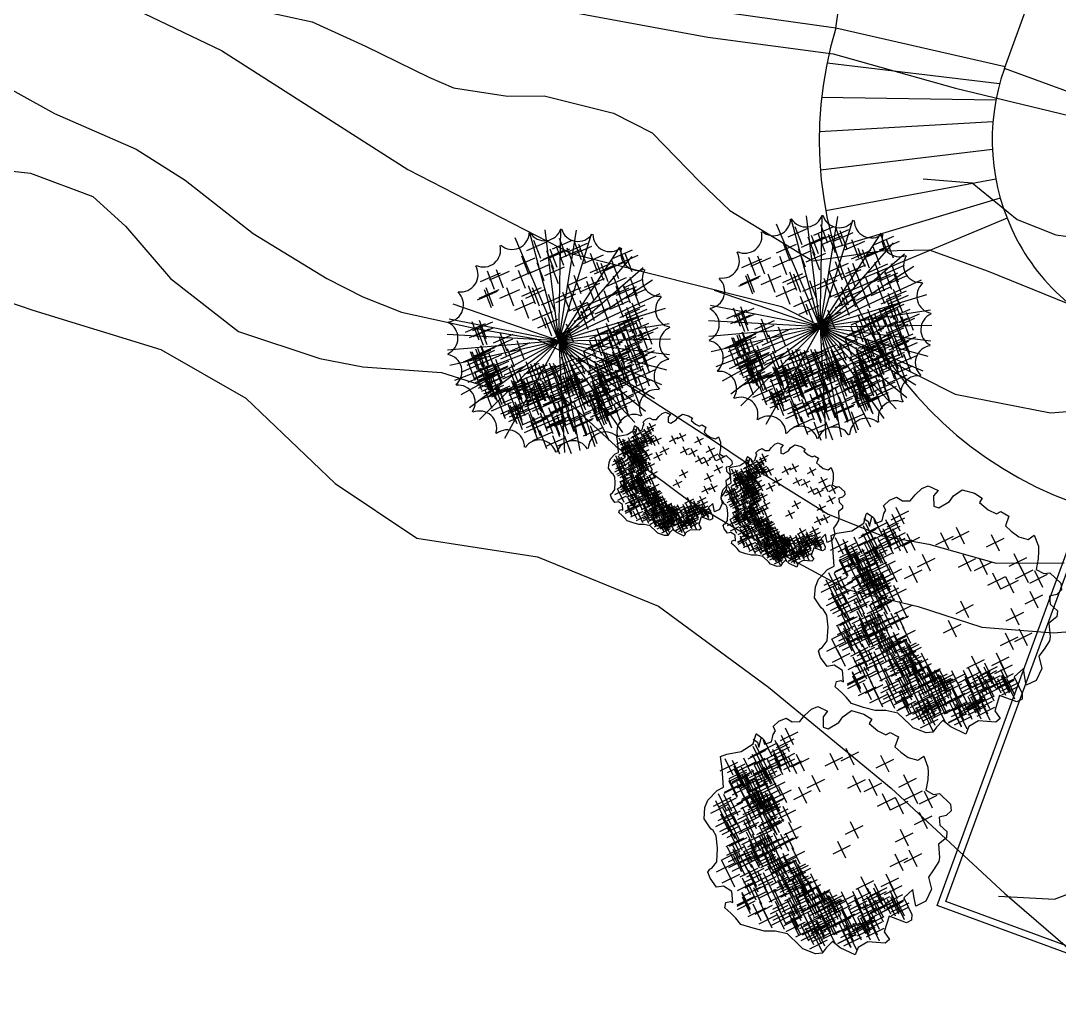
# Model space of a CAD drawing. Header units: inches. Extents: x 200 to 566, y -336 to 11.
# Drawn here: x 324.17 to 354.22, y -189.08 to -160.5 of the extents above; entities that cross this region are included whole.
import ezdxf

# ---------------------------------------------------------------- set-up
doc = ezdxf.new("R2010")
doc.units = ezdxf.units.IN
doc.header["$MEASUREMENT"] = 0
doc.layers.get('0').update_dxf_attribs({"color": 31})
for name, color, linetype in [('boundary', 21, 'Continuous'), ('NEW', 7, 'Continuous'), ('retaining wall', 7, 'Continuous'), ('trees', 76, 'Continuous')]:
    doc.layers.add(name, color=color, linetype=linetype)

# ---------------------------------------------------------------- blocks, each defined once
blk = doc.blocks.new('conitree')
at = {"layer": 'boundary'}
for q in [(-1.587, 5.222), (3.915, 3.696), (4.383, 3.107), (-5.273, -1.292), (-4.699, -2.678), (2.513, -4.679)]:
    blk.add_line((-0.057, 0.056), q, dxfattribs=at)
for centre, start, end in [((-1.639, 5.524), 221.5948, 350.6717), ((-0.034, 5.748), 205.2312, 334.3081), ((1.568, 5.511), 188.8675, 317.9445), ((-3.115, 4.857), 237.9584, 7.0354), ((3.039, 4.832), 172.5039, 301.5808), ((-4.344, 3.801), 254.3221, 23.399), ((4.259, 3.766), 156.1402, 285.2172), ((-5.225, 2.442), 270.6857, 39.7626), ((5.13, 2.4), 139.7766, 268.8536), ((-5.688, 0.889), 287.0493, 56.1263), ((5.58, 0.844), 123.413, 252.4899), ((-5.695, -0.731), 303.413, 72.4899), ((5.573, -0.777), 107.0493, 236.1263), ((-5.244, -2.288), 319.7766, 88.8536), ((5.111, -2.329), 90.6857, 219.7626), ((-4.374, -3.654), 336.1402, 105.2172), ((4.229, -3.689), 74.3221, 203.399), ((-3.154, -4.72), 352.5039, 121.5808), ((3.001, -4.745), 57.9584, 187.0354), ((-1.683, -5.399), 8.8675, 137.9445), ((-0.08, -5.636), 25.2312, 154.3081), ((1.524, -5.412), 41.5948, 170.6717)]:
    blk.add_arc(centre, 0.83, start, end, dxfattribs=at)
at = {"layer": 'trees', "linetype": 'Continuous'}
for p, q in [((1.249, 5.523), (0.565, 4.731)), ((-0.057, 0.056), (-0.853, 5.384)), ((-0.057, 0.056), (0.646, 5.397)), ((-0.057, 0.056), (1.383, 5.248)), ((0.637, 5.343), (1.321, 4.695)), ((1.609, 5.415), (0.925, 4.623)), ((0.997, 5.235), (1.681, 4.587)), ((-0.057, 0.056), (-2.952, 4.6)), ((-0.057, 0.056), (-2.291, 4.959)), ((-1.561, 4.695), (-2.245, 3.903)), ((-2.173, 4.515), (-1.489, 3.867)), ((-0.84, 4.875), (-1.525, 4.083)), ((-1.453, 4.695), (-0.768, 4.047)), ((-0.588, 4.839), (-1.273, 4.047)), ((-1.201, 4.659), (-0.516, 4.011)), ((0.096, 4.695), (-0.588, 3.903)), ((-0.516, 4.515), (0.168, 3.867)), ((-0.057, 0.056), (2.091, 4.997)), ((-0.057, 0.056), (2.758, 4.65)), ((1.177, 4.839), (0.493, 4.047)), ((0.565, 4.659), (1.249, 4.011)), ((-0.057, 0.056), (-3.556, 4.153)), ((-2.642, 4.083), (-3.326, 3.291)), ((-1.741, 4.047), (-2.426, 3.255)), ((-1.489, 4.263), (-2.173, 3.471)), ((-2.101, 4.083), (-1.417, 3.435)), ((-1.021, 4.443), (-1.705, 3.651)), ((-1.633, 4.263), (-0.949, 3.615)), ((0.565, 4.443), (-0.12, 3.651)), ((-0.057, 0.056), (3.37, 4.213)), ((-0.048, 4.263), (0.637, 3.615)), ((0.781, 4.479), (0.096, 3.687)), ((0.168, 4.299), (0.853, 3.651)), ((1.573, 4.191), (0.889, 3.399)), ((0.961, 4.011), (1.645, 3.363)), ((2.186, 4.011), (1.501, 3.219)), ((2.33, 4.479), (1.645, 3.687)), ((1.717, 4.299), (2.402, 3.651)), ((2.654, 4.083), (1.97, 3.291)), ((-0.057, 0.056), (-4.092, 3.626)), ((-3.254, 3.903), (-2.57, 3.255)), ((-1.849, 3.903), (-2.534, 3.111)), ((-2.462, 3.723), (-1.777, 3.075)), ((-2.354, 3.867), (-1.669, 3.219)), ((0.637, 3.687), (-0.048, 2.895)), ((0.024, 3.507), (0.709, 2.859)), ((1.898, 3.795), (1.213, 3.003)), ((1.285, 3.615), (1.97, 2.967)), ((1.573, 3.831), (2.258, 3.183)), ((2.042, 3.903), (2.726, 3.255)), ((-2.822, 3.147), (-3.506, 2.355)), ((-2.029, 3.183), (-2.714, 2.391)), ((-1.345, 3.363), (-2.029, 2.571)), ((-1.957, 3.183), (-1.273, 2.535)), ((-0.156, 3.399), (-0.84, 2.607)), ((-0.768, 3.219), (-0.084, 2.571)), ((0.529, 3.399), (-0.156, 2.607)), ((-0.084, 3.219), (0.601, 2.571)), ((1.249, 3.111), (0.565, 2.319)), ((1.465, 3.363), (0.781, 2.571)), ((0.853, 3.183), (1.537, 2.535)), ((2.186, 3.255), (1.501, 2.463)), ((1.573, 3.075), (2.258, 2.427)), ((2.798, 3.111), (2.114, 2.319)), ((2.942, 3.399), (2.258, 2.607)), ((2.33, 3.219), (3.014, 2.571)), ((3.123, 3.255), (2.438, 2.463)), ((2.51, 3.075), (3.195, 2.427)), ((-3.434, 2.967), (-2.75, 2.319)), ((-2.642, 3.003), (-1.957, 2.355)), ((-0.192, 2.823), (-0.876, 2.031)), ((-0.804, 2.643), (-0.12, 1.995)), ((0.637, 2.931), (1.321, 2.283)), ((1.645, 2.751), (0.961, 1.959)), ((1.033, 2.571), (1.717, 1.923)), ((2.186, 2.931), (2.87, 2.283)), ((2.906, 2.787), (2.222, 1.995)), ((2.942, 2.751), (2.258, 1.959)), ((2.294, 2.607), (2.978, 1.959)), ((2.33, 2.571), (3.014, 1.923)), ((3.123, 2.787), (2.438, 1.995)), ((2.51, 2.607), (3.195, 1.959)), ((3.483, 2.679), (2.798, 1.887)), ((3.987, 2.679), (3.303, 1.887)), ((-3.651, 2.031), (-4.335, 1.239)), ((-2.678, 2.463), (-3.362, 1.671)), ((-3.29, 2.283), (-2.606, 1.635)), ((-0.876, 2.031), (-1.561, 1.239)), ((-0.3, 2.427), (-0.985, 1.635)), ((-0.912, 2.247), (-0.228, 1.599)), ((0.384, 2.283), (-0.3, 1.491)), ((-0.228, 2.103), (0.457, 1.455)), ((-0.057, 0.056), (4.764, 2.46)), ((0.637, 2.427), (-0.048, 1.635)), ((0.024, 2.247), (0.709, 1.599)), ((0.997, 2.499), (0.312, 1.707)), ((0.384, 2.319), (1.069, 1.671)), ((2.726, 2.283), (2.042, 1.491)), ((2.114, 2.103), (2.798, 1.455)), ((2.942, 2.427), (2.258, 1.635)), ((2.33, 2.247), (3.014, 1.599)), ((2.87, 2.499), (3.555, 1.851)), ((3.555, 2.247), (2.87, 1.455)), ((2.942, 2.067), (3.627, 1.419)), ((3.879, 2.391), (3.195, 1.599)), ((3.267, 2.211), (3.951, 1.563)), ((3.375, 2.499), (4.059, 1.851)), ((-4.011, 1.779), (-4.695, 0.987)), ((-4.623, 1.599), (-3.939, 0.951)), ((-4.263, 1.851), (-3.578, 1.203)), ((-1.921, 1.995), (-2.606, 1.203)), ((-2.534, 1.815), (-1.849, 1.167)), ((-1.705, 1.995), (-2.39, 1.203)), ((-2.318, 1.815), (-1.633, 1.167)), ((-1.489, 1.851), (-0.804, 1.203)), ((-0.057, 0.056), (5.052, 1.765)), ((0.889, 1.995), (0.204, 1.203)), ((0.276, 1.815), (0.961, 1.167)), ((1.934, 1.563), (1.249, 0.771)), ((2.258, 1.995), (1.573, 1.203)), ((1.645, 1.815), (2.33, 1.167)), ((2.402, 1.671), (1.717, 0.879)), ((2.546, 1.779), (1.862, 0.987)), ((2.618, 1.959), (1.934, 1.167)), ((1.934, 1.599), (2.618, 0.951)), ((2.006, 1.779), (2.69, 1.131)), ((3.195, 1.923), (2.51, 1.131)), ((2.582, 1.743), (3.267, 1.095)), ((3.591, 1.743), (2.906, 0.951)), ((2.978, 1.563), (3.663, 0.915)), ((3.699, 1.995), (3.014, 1.203)), ((3.086, 1.815), (3.771, 1.167)), ((4.131, 1.671), (3.447, 0.879)), ((4.311, 1.599), (3.627, 0.807)), ((-3.723, 1.023), (-4.407, 0.231)), ((-2.822, 1.455), (-3.506, 0.663)), ((-3.434, 1.275), (-2.75, 0.627)), ((-1.921, 1.239), (-2.606, 0.447)), ((-2.534, 1.059), (-1.849, 0.411)), ((-0.949, 1.167), (-1.633, 0.375)), ((0.529, 1.131), (-0.156, 0.339)), ((-0.057, 0.056), (5.24, 1.038)), ((1.321, 1.383), (2.006, 0.735)), ((2.042, 1.131), (1.357, 0.339)), ((2.258, 1.095), (1.573, 0.303)), ((1.79, 1.491), (2.474, 0.843)), ((2.726, 1.311), (2.042, 0.519)), ((2.114, 1.131), (2.798, 0.483)), ((3.195, 1.239), (2.51, 0.447)), ((2.582, 1.059), (3.267, 0.411)), ((3.303, 1.095), (2.618, 0.303)), ((3.519, 1.419), (2.834, 0.627)), ((2.906, 1.239), (3.591, 0.591)), ((3.915, 1.275), (3.231, 0.483)), ((3.303, 1.095), (3.987, 0.447)), ((4.095, 1.275), (3.411, 0.483)), ((3.483, 1.095), (4.167, 0.447)), ((3.519, 1.491), (4.203, 0.843)), ((3.699, 1.419), (4.383, 0.771)), ((4.492, 1.383), (3.807, 0.591)), ((3.879, 1.203), (4.564, 0.555)), ((-3.759, 0.915), (-4.443, 0.123)), ((-4.371, 0.735), (-3.687, 0.087)), ((-4.335, 0.843), (-3.651, 0.195)), ((-1.561, 0.987), (-0.876, 0.339)), ((-0.552, 0.951), (-1.237, 0.159)), ((-1.165, 0.771), (-0.48, 0.123)), ((0.276, 0.771), (-0.408, -0.021)), ((-0.336, 0.591), (0.348, -0.057)), ((-0.084, 0.951), (0.601, 0.303)), ((1.898, 0.879), (1.213, 0.087)), ((1.285, 0.699), (1.97, 0.051)), ((1.429, 0.951), (2.114, 0.303)), ((1.645, 0.915), (2.33, 0.267)), ((2.726, 0.699), (2.042, -0.093)), ((2.114, 0.519), (2.798, -0.129)), ((2.854, 0.713), (2.169, -0.079)), ((2.241, 0.533), (2.926, -0.115)), ((3.123, 0.879), (2.438, 0.087)), ((2.51, 0.699), (3.195, 0.051)), ((3.212, 0.832), (2.528, 0.04)), ((2.6, 0.652), (3.284, 0.004)), ((3.358, 0.806), (2.674, 0.014)), ((2.69, 0.915), (3.375, 0.267)), ((2.746, 0.626), (3.43, -0.022)), ((3.591, 0.519), (2.906, -0.273)), ((3.699, 0.591), (3.014, -0.201)), ((4.131, 0.699), (3.447, -0.093)), ((4.203, 0.555), (3.519, -0.237)), ((3.519, 0.519), (4.203, -0.129)), ((4.744, 0.807), (4.059, 0.015)), ((4.131, 0.627), (4.816, -0.021)), ((-0.057, 0.056), (-5.41, -0.553)), ((-0.057, 0.056), (-5.035, -2.005)), ((-0.057, 0.056), (-4.274, -3.297)), ((-0.057, 0.056), (-3.766, -3.852)), ((-0.057, 0.056), (-3.186, -4.33)), ((-0.057, 0.056), (-2.545, -4.722)), ((-0.057, 0.056), (-1.856, -5.022)), ((-0.057, 0.056), (-0.387, -5.321)), ((-0.057, 0.056), (5.325, 0.291)), ((-0.057, 0.056), (3.147, -4.275)), ((-0.057, 0.056), (3.719, -3.787)), ((-0.057, 0.056), (4.217, -3.224)), ((-0.057, 0.056), (4.631, -2.597)), ((-0.057, 0.056), (4.955, -1.919)), ((-0.057, 0.056), (5.181, -1.202)), ((-0.057, 0.056), (5.305, -0.46)), ((1.826, 0.303), (1.141, -0.489)), ((1.213, 0.123), (1.898, -0.525)), ((2.535, 0.102), (1.85, -0.69)), ((2.762, 0.375), (2.078, -0.417)), ((2.15, 0.195), (2.834, -0.453)), ((2.942, 0.375), (2.258, -0.417)), ((2.33, 0.195), (3.014, -0.453)), ((3.624, 0.142), (2.939, -0.65)), ((3.627, 0.159), (2.942, -0.633)), ((3.65, 0.487), (2.966, -0.305)), ((2.978, 0.339), (3.663, -0.309)), ((3.038, 0.307), (3.723, -0.341)), ((3.086, 0.411), (3.771, -0.237)), ((4.182, 0.182), (3.497, -0.61)), ((3.569, 0.002), (4.254, -0.646)), ((3.591, 0.375), (4.275, -0.273)), ((4.779, 0.275), (4.095, -0.517)), ((4.167, 0.095), (4.851, -0.553)), ((0.997, -0.417), (0.312, -1.209)), ((1.681, -0.021), (0.997, -0.813)), ((1.069, -0.201), (1.753, -0.849)), ((2.474, -0.417), (1.79, -1.209)), ((1.923, -0.078), (2.607, -0.726)), ((2.618, -0.021), (1.934, -0.813)), ((2.006, -0.201), (2.69, -0.849)), ((2.87, -0.309), (2.186, -1.101)), ((2.88, -0.057), (2.196, -0.849)), ((2.258, -0.489), (2.942, -1.137)), ((2.268, -0.237), (2.952, -0.885)), ((2.978, -0.489), (2.294, -1.281)), ((3.146, -0.455), (2.461, -1.247)), ((3.172, -0.283), (2.488, -1.075)), ((2.56, -0.463), (3.244, -1.111)), ((3.465, -0.07), (2.78, -0.862)), ((2.852, -0.25), (3.537, -0.898)), ((3.011, -0.038), (3.696, -0.686)), ((3.014, -0.021), (3.699, -0.669)), ((3.717, -0.084), (3.032, -0.876)), ((3.104, -0.264), (3.789, -0.912)), ((3.916, -0.296), (3.232, -1.088)), ((3.304, -0.476), (3.988, -1.124)), ((4.726, -0.23), (4.042, -1.022)), ((4.114, -0.41), (4.798, -1.058)), ((-3.614, -0.741), (-4.299, -1.533)), ((-4.227, -0.921), (-3.542, -1.569)), ((-3.326, -0.525), (-4.011, -1.317)), ((-3.326, -0.885), (-4.011, -1.677)), ((-3.939, -0.705), (-3.254, -1.353)), ((-3.182, -0.777), (-3.867, -1.569)), ((-3.795, -0.957), (-3.11, -1.605)), ((-2.173, -0.633), (-2.858, -1.425)), ((-2.786, -0.813), (-2.101, -1.461)), ((-2.101, -0.849), (-2.786, -1.641)), ((-1.273, -0.633), (-1.957, -1.425)), ((-1.885, -0.813), (-1.201, -1.461)), ((0.601, -0.921), (-0.084, -1.713)), ((0.781, -0.849), (0.096, -1.641)), ((0.781, -0.993), (0.096, -1.785)), ((0.384, -0.597), (1.069, -1.245)), ((1.486, -0.88), (0.801, -1.672)), ((1.501, -0.525), (0.817, -1.317)), ((0.889, -0.705), (1.573, -1.353)), ((1.751, -0.681), (1.067, -1.473)), ((1.139, -0.861), (1.824, -1.509)), ((1.99, -0.999), (1.306, -1.791)), ((1.862, -0.597), (2.546, -1.245)), ((2.894, -0.867), (2.209, -1.659)), ((2.906, -0.885), (2.222, -1.677)), ((2.366, -0.669), (3.05, -1.317)), ((3.086, -0.525), (2.402, -1.317)), ((3.086, -0.993), (2.402, -1.785)), ((2.474, -0.705), (3.159, -1.353)), ((3.195, -0.957), (2.51, -1.749)), ((2.533, -0.635), (3.218, -1.283)), ((3.447, -0.849), (2.762, -1.641)), ((3.544, -0.774), (2.86, -1.566)), ((2.932, -0.954), (3.616, -1.602)), ((3.637, -0.999), (2.953, -1.791)), ((3.969, -0.734), (3.285, -1.526)), ((3.357, -0.914), (4.041, -1.562)), ((4.347, -0.777), (3.663, -1.569)), ((3.735, -0.957), (4.419, -1.605)), ((4.5, -0.946), (3.816, -1.738)), ((-3.939, -1.065), (-3.254, -1.713)), ((-2.714, -1.029), (-2.029, -1.677)), ((-1.525, -1.173), (-2.209, -1.965)), ((-2.137, -1.353), (-1.453, -2.001)), ((-0.444, -1.353), (-1.129, -2.145)), ((-0.192, -1.353), (-0.876, -2.145)), ((-0.048, -1.245), (-0.732, -2.037)), ((-0.66, -1.425), (0.024, -2.073)), ((0.204, -1.245), (-0.48, -2.037)), ((-0.408, -1.425), (0.276, -2.073)), ((0.348, -1.101), (-0.336, -1.893)), ((0.348, -1.101), (-0.336, -1.893)), ((-0.264, -1.281), (0.421, -1.929)), ((-0.264, -1.281), (0.421, -1.929)), ((0.565, -1.317), (-0.12, -2.109)), ((-0.048, -1.497), (0.637, -2.145)), ((-0.012, -1.101), (0.673, -1.749)), ((0.168, -1.029), (0.853, -1.677)), ((0.168, -1.173), (0.853, -1.821)), ((0.889, -1.209), (0.204, -2.001)), ((0.276, -1.389), (0.961, -2.037)), ((1.321, -1.281), (0.637, -2.073)), ((0.709, -1.461), (1.393, -2.109)), ((1.446, -1.198), (0.762, -1.99)), ((0.834, -1.378), (1.518, -2.026)), ((0.873, -1.06), (1.558, -1.708)), ((1.645, -1.173), (0.961, -1.965)), ((1.033, -1.353), (1.717, -2.001)), ((1.79, -1.101), (1.105, -1.893)), ((1.177, -1.281), (1.862, -1.929)), ((2.006, -1.065), (1.321, -1.857)), ((1.378, -1.179), (2.063, -1.827)), ((1.393, -1.245), (2.078, -1.893)), ((2.203, -1.158), (1.518, -1.95)), ((1.591, -1.338), (2.275, -1.986)), ((2.51, -1.353), (1.826, -2.145)), ((2.281, -1.047), (2.966, -1.695)), ((2.294, -1.065), (2.978, -1.713)), ((2.978, -1.389), (2.294, -2.181)), ((2.986, -1.45), (2.302, -2.242)), ((3.093, -1.265), (2.408, -2.057)), ((2.474, -1.173), (3.159, -1.821)), ((2.48, -1.445), (3.165, -2.093)), ((3.199, -1.225), (2.514, -2.017)), ((2.582, -1.137), (3.267, -1.785)), ((2.587, -1.405), (3.271, -2.053)), ((3.303, -1.389), (2.618, -2.181)), ((2.834, -1.029), (3.519, -1.677)), ((3.544, -1.304), (2.86, -2.096)), ((2.932, -1.484), (3.616, -2.132)), ((3.025, -1.179), (3.709, -1.827)), ((4.275, -1.389), (3.591, -2.181)), ((3.888, -1.126), (4.572, -1.774)), ((-2.894, -1.857), (-3.578, -2.649)), ((-2.822, -1.785), (-3.506, -2.577)), ((-2.75, -1.605), (-3.434, -2.397)), ((-3.434, -1.965), (-2.75, -2.613)), ((-2.714, -1.605), (-3.398, -2.397)), ((-3.362, -1.785), (-2.678, -2.433)), ((-2.642, -1.713), (-3.326, -2.505)), ((-3.326, -1.785), (-2.642, -2.433)), ((-3.254, -1.893), (-2.57, -2.541)), ((-2.245, -1.749), (-2.93, -2.541)), ((-2.858, -1.929), (-2.173, -2.577)), ((-1.813, -1.893), (-2.498, -2.685)), ((-1.021, -1.785), (-1.705, -2.577)), ((-1.021, -2.001), (-1.705, -2.793)), ((-1.633, -1.965), (-0.949, -2.613)), ((-0.48, -2.001), (-1.165, -2.793)), ((-1.057, -1.533), (-0.372, -2.181)), ((-0.804, -1.533), (-0.12, -2.181)), ((0.276, -2.001), (-0.408, -2.793)), ((0.421, -2.001), (-0.264, -2.793)), ((0.565, -2.001), (-0.12, -2.793)), ((0.673, -1.857), (-0.012, -2.649)), ((0.817, -1.965), (0.132, -2.757)), ((0.925, -1.749), (0.24, -2.541)), ((0.312, -1.929), (0.997, -2.577)), ((1.34, -1.61), (0.655, -2.402)), ((1.393, -1.785), (0.709, -2.577)), ((0.727, -1.79), (1.412, -2.438)), ((0.781, -1.965), (1.465, -2.613)), ((1.526, -1.769), (0.841, -2.561)), ((0.913, -1.949), (1.598, -2.597)), ((1.738, -1.557), (1.054, -2.349)), ((1.778, -1.941), (1.094, -2.733)), ((1.126, -1.737), (1.81, -2.385)), ((2.469, -1.57), (1.784, -2.362)), ((1.856, -1.75), (2.541, -2.398)), ((1.898, -1.533), (2.582, -2.181)), ((2.366, -1.569), (3.05, -2.217)), ((2.374, -1.63), (3.059, -2.278)), ((3.226, -1.809), (2.541, -2.601)), ((2.613, -1.989), (3.298, -2.637)), ((2.69, -1.569), (3.375, -2.217)), ((3.597, -1.835), (2.913, -2.627)), ((3.663, -1.605), (2.978, -2.397)), ((3.663, -1.749), (2.978, -2.541)), ((3.05, -1.785), (3.735, -2.433)), ((3.05, -1.929), (3.735, -2.577)), ((3.903, -1.742), (3.218, -2.534)), ((3.29, -1.922), (3.975, -2.57)), ((3.982, -1.795), (3.298, -2.587)), ((3.37, -1.975), (4.055, -2.623)), ((3.663, -1.569), (4.347, -2.217)), ((-3.074, -2.073), (-3.759, -2.865)), ((-3.002, -2.037), (-3.687, -2.829)), ((-3.687, -2.253), (-3.002, -2.901)), ((-3.614, -2.217), (-2.93, -2.865)), ((-2.858, -2.145), (-3.542, -2.937)), ((-3.506, -2.037), (-2.822, -2.685)), ((-3.47, -2.325), (-2.786, -2.973)), ((-2.39, -2.289), (-3.074, -3.081)), ((-3.002, -2.469), (-2.318, -3.117)), ((-2.101, -2.361), (-2.786, -3.153)), ((-2.426, -2.073), (-1.741, -2.721)), ((-1.741, -2.109), (-2.426, -2.901)), ((-1.741, -2.181), (-2.426, -2.973)), ((-2.354, -2.289), (-1.669, -2.937)), ((-2.354, -2.361), (-1.669, -3.009)), ((-1.633, -2.181), (-0.949, -2.829)), ((-0.696, -2.469), (-1.381, -3.261)), ((-0.588, -2.469), (-1.273, -3.261)), ((-0.516, -2.433), (-1.201, -3.225)), ((-1.093, -2.181), (-0.408, -2.829)), ((-0.336, -2.217), (-1.021, -3.009)), ((-0.949, -2.397), (-0.264, -3.045)), ((-0.156, -2.217), (-0.84, -3.009)), ((-0.12, -2.037), (-0.804, -2.829)), ((-0.768, -2.397), (-0.084, -3.045)), ((-0.732, -2.217), (-0.048, -2.865)), ((-0.336, -2.181), (0.348, -2.829)), ((0.457, -2.325), (-0.228, -3.117)), ((-0.192, -2.181), (0.493, -2.829)), ((0.516, -2.021), (-0.168, -2.813)), ((0.53, -2.459), (-0.155, -3.251)), ((-0.096, -2.201), (0.588, -2.849)), ((-0.048, -2.181), (0.637, -2.829)), ((0.06, -2.037), (0.745, -2.685)), ((0.204, -2.145), (0.889, -2.793)), ((1.285, -2.289), (0.601, -3.081)), ((1.34, -2.286), (0.655, -3.078)), ((0.673, -2.469), (1.357, -3.117)), ((0.727, -2.466), (1.412, -3.114)), ((1.79, -2.433), (1.105, -3.225)), ((1.805, -2.459), (1.12, -3.251)), ((1.166, -2.121), (1.85, -2.769)), ((1.951, -2.22), (1.266, -3.012)), ((1.338, -2.4), (2.023, -3.048)), ((2.455, -2.087), (1.771, -2.879)), ((1.843, -2.267), (2.527, -2.915)), ((2.827, -2.393), (2.143, -3.185)), ((2.985, -2.015), (3.669, -2.663)), ((-2.966, -2.577), (-3.651, -3.369)), ((-3.578, -2.757), (-2.894, -3.405)), ((-2.462, -2.865), (-3.146, -3.657)), ((-2.281, -2.577), (-2.966, -3.369)), ((-2.894, -2.757), (-2.209, -3.405)), ((-2.137, -2.721), (-2.822, -3.513)), ((-2.75, -2.901), (-2.065, -3.549)), ((-2.714, -2.541), (-2.029, -3.189)), ((-2.029, -2.541), (-2.714, -3.333)), ((-2.029, -2.685), (-2.714, -3.477)), ((-2.642, -2.721), (-1.957, -3.369)), ((-2.642, -2.865), (-1.957, -3.513)), ((-1.885, -2.901), (-2.57, -3.693)), ((-1.669, -2.613), (-2.354, -3.405)), ((-1.669, -2.973), (-2.354, -3.765)), ((-2.281, -2.793), (-1.597, -3.441)), ((-1.237, -2.937), (-1.921, -3.729)), ((-1.309, -2.649), (-0.624, -3.297)), ((-1.201, -2.649), (-0.516, -3.297)), ((-1.129, -2.613), (-0.444, -3.261)), ((-0.408, -2.577), (-1.093, -3.369)), ((-1.021, -2.757), (-0.336, -3.405)), ((-0.084, -2.541), (-0.768, -3.333)), ((-0.696, -2.721), (-0.012, -3.369)), ((-0.156, -2.505), (0.529, -3.153)), ((0.529, -2.541), (-0.156, -3.333)), ((0.529, -2.757), (-0.156, -3.549)), ((-0.084, -2.721), (0.601, -3.369)), ((-0.084, -2.937), (0.601, -3.585)), ((-0.083, -2.639), (0.602, -3.287)), ((0.637, -2.577), (-0.048, -3.369)), ((0.024, -2.757), (0.709, -3.405)), ((0.941, -2.791), (0.257, -3.583)), ((0.329, -2.971), (1.013, -3.619)), ((1.499, -2.884), (0.815, -3.676)), ((1.177, -2.613), (1.862, -3.261)), ((1.192, -2.639), (1.877, -3.287)), ((1.951, -2.658), (1.266, -3.45)), ((1.338, -2.838), (2.023, -3.486)), ((2.216, -2.976), (1.532, -3.768)), ((2.415, -2.751), (1.731, -3.543)), ((1.803, -2.931), (2.488, -3.579)), ((2.575, -2.817), (1.89, -3.609)), ((1.962, -2.997), (2.647, -3.645)), ((2.215, -2.573), (2.899, -3.221)), ((3.04, -2.685), (2.355, -3.477)), ((3.053, -2.605), (2.368, -3.397)), ((2.427, -2.865), (3.112, -3.513)), ((2.44, -2.785), (3.125, -3.433)), ((3.677, -2.791), (2.993, -3.583)), ((3.065, -2.971), (3.749, -3.619)), ((-3.074, -3.045), (-2.39, -3.693)), ((-2.498, -3.081), (-1.813, -3.729)), ((-1.633, -3.441), (-2.318, -4.233)), ((-2.281, -3.153), (-1.597, -3.801)), ((-1.525, -3.045), (-2.209, -3.837)), ((-2.137, -3.225), (-1.453, -3.873)), ((-1.273, -3.081), (-1.957, -3.873)), ((-1.885, -3.261), (-1.201, -3.909)), ((-1.849, -3.117), (-1.165, -3.765)), ((-1.129, -3.009), (-1.813, -3.801)), ((-1.741, -3.189), (-1.057, -3.837)), ((-0.516, -3.045), (-1.201, -3.837)), ((-1.129, -3.225), (-0.444, -3.873)), ((-0.084, -3.333), (-0.768, -4.125)), ((-0.048, -3.081), (-0.732, -3.873)), ((-0.66, -3.261), (0.024, -3.909)), ((0.457, -3.153), (-0.228, -3.945)), ((-0.156, -3.333), (0.529, -3.981)), ((1.247, -3.282), (0.562, -4.074)), ((0.634, -3.462), (1.319, -4.11)), ((1.552, -3.268), (0.868, -4.06)), ((0.887, -3.064), (1.571, -3.712)), ((0.94, -3.448), (1.624, -4.096)), ((1.884, -3.189), (1.2, -3.981)), ((1.898, -3.261), (1.213, -4.053)), ((1.272, -3.369), (1.956, -4.017)), ((1.285, -3.441), (1.97, -4.089)), ((1.99, -3.016), (1.306, -3.808)), ((1.378, -3.196), (2.063, -3.844)), ((1.604, -3.156), (2.288, -3.804)), ((-2.245, -3.621), (-1.561, -4.269)), ((-0.84, -3.621), (-1.525, -4.413)), ((-1.453, -3.801), (-0.768, -4.449)), ((-0.372, -3.549), (-1.057, -4.341)), ((-0.985, -3.729), (-0.3, -4.377)), ((-0.228, -3.585), (-0.912, -4.377)), ((-0.84, -3.765), (-0.156, -4.413)), ((-0.696, -3.513), (-0.012, -4.161)), ((0.06, -3.513), (-0.624, -4.305)), ((-0.552, -3.693), (0.132, -4.341)), ((0.132, -3.729), (-0.552, -4.521)), ((-0.48, -3.909), (0.204, -4.557)), ((0.781, -3.585), (0.096, -4.377)), ((0.168, -3.765), (0.853, -4.413)), ((1.033, -3.621), (0.348, -4.413)), ((1.033, -3.873), (0.348, -4.665)), ((0.421, -3.801), (1.105, -4.449)), ((2.762, -3.765), (2.078, -4.557)), ((2.15, -3.945), (2.834, -4.593)), ((0.421, -4.053), (1.105, -4.701)), ((1.573, -4.053), (0.889, -4.845)), ((0.961, -4.233), (1.645, -4.881)), ((2.258, -4.017), (1.573, -4.809)), ((1.645, -4.197), (2.33, -4.845))]:
    blk.add_line(p, q, dxfattribs=at)
blk = doc.blocks.new('decitree')
at = {"layer": 'boundary'}
blk.add_lwpolyline([(-4.54, 2.527), (-4.179, 2.472), (-3.984, 2.25), (-3.735, 2.499), (-3.818, 2.86), (-3.79, 3.054), (-3.984, 3.193), (-3.846, 3.553), (-3.596, 3.831), (-3.263, 3.803), (-2.929, 3.969), (-2.846, 4.33), (-2.68, 4.746), (-2.458, 4.996), (-1.93, 4.996), (-2.013, 4.663), (-1.791, 4.219), (-1.541, 4.247), (-1.208, 4.746), (-1.153, 5.079), (-0.903, 5.523), (-0.292, 5.634), (0.152, 5.578), (0.124, 5.328), (0.652, 5.19), (1.096, 5.19), (1.235, 5.384), (1.679, 5.356), (1.734, 4.857), (2.095, 4.746), (2.539, 4.663), (3.011, 4.746), (3.178, 5.051), (3.594, 4.663), (3.705, 4.441), (3.844, 4.108), (3.983, 3.609), (4.399, 3.581), (4.649, 3.747), (5.343, 3.526), (5.51, 3.248), (5.399, 2.943), (5.121, 2.721), (5.316, 2.388), (5.76, 2.25), (5.871, 1.972), (5.649, 1.529), (5.982, 0.974), (6.037, 0.78), (5.982, 0.308), (5.899, -0.108), (6.287, -0.579), (6.287, -1.217), (5.954, -1.633), (5.676, -1.245), (5.482, -0.968), (5.26, -1.523), (5.954, -2.077), (6.065, -2.327), (5.899, -2.549), (5.01, -2.632), (5.121, -3.409), (5.51, -3.63), (5.399, -3.88), (4.622, -4.185), (4.316, -4.629), (4.344, -5.017), (3.539, -5.017), (3.067, -4.906), (2.928, -5.322), (2.873, -5.628), (2.595, -5.794), (1.929, -5.849), (1.707, -5.766), (0.957, -5.517), (0.374, -5.655), (-0.098, -5.877), (-0.653, -5.988), (-1.264, -6.071), (-1.625, -5.905), (-1.93, -5.794), (-2.319, -5.683), (-2.374, -5.433), (-2.208, -5.295), (-2.069, -5.295), (-2.347, -4.823), (-2.818, -4.768), (-3.096, -4.962), (-3.568, -4.712), (-3.79, -4.49), (-3.762, -4.324), (-3.707, -4.241), (-3.624, -3.852), (-3.873, -3.242), (-4.179, -2.743), (-4.429, -2.577), (-4.567, -2.549), (-5.067, -2.244), (-5.261, -1.744), (-5.289, -1.356), (-5.095, -0.746), (-4.873, -0.469), (-5.317, 0.308), (-5.65, 0.807), (-5.428, 1.029), (-4.845, 1.445), (-4.484, 2.028), (-4.567, 2.472), (-4.54, 2.555)], dxfattribs=at)
at = {"layer": 'trees', "linetype": 'Continuous'}
for points in [[(1.29, 4.191), (1.984, 3.636)], [(1.929, 4.274), (1.346, 3.526)], [(-0.375, 3.775), (0.319, 3.22)], [(0.263, 3.858), (-0.32, 3.109)], [(2.678, 3.831), (3.372, 3.276)], [(3.317, 3.914), (2.734, 3.165)], [(3.927, 3.526), (4.622, 2.971)], [(4.566, 3.609), (3.983, 2.86)], [(-3.429, 3.387), (-2.735, 2.832)], [(-2.818, 3.082), (-3.401, 2.333)], [(-2.791, 3.47), (-3.374, 2.721)], [(-0.958, 3.22), (-0.264, 2.666)], [(-0.32, 3.304), (-0.903, 2.555)], [(3.206, 3.415), (3.9, 2.86)], [(3.844, 3.498), (3.261, 2.749)], [(-3.485, 2.527), (-4.068, 1.778)], [(-3.624, 2.638), (-2.929, 2.083)], [(-2.985, 2.721), (-3.568, 1.972)], [(-3.485, 2.555), (-2.791, 2)], [(-3.457, 2.999), (-2.763, 2.444)], [(-2.846, 2.638), (-3.429, 1.889)], [(-1.764, 2.555), (-2.347, 1.806)], [(0.485, 2.721), (1.179, 2.166)], [(1.124, 2.804), (0.541, 2.056)], [(1.262, 2.915), (1.956, 2.361)], [(1.901, 2.999), (1.318, 2.25)], [(2.151, 2.555), (2.845, 2)], [(2.789, 2.638), (2.206, 1.889)], [(2.789, 2.666), (3.483, 2.111)], [(3.428, 2.749), (2.845, 2)], [(4.15, 2.527), (4.844, 1.972)], [(4.788, 2.61), (4.205, 1.861)], [(-4.585, 2.231), (-4.332, 2.192), (-4.176, 2.013), (-4.258, 2.45), (-4.255, 2.46)], [(-4.585, 2.231), (-4.332, 2.192), (-4.176, 2.013), (-4.258, 2.45), (-4.255, 2.46)], [(-4.401, 2.056), (-3.707, 1.501)], [(-3.762, 2.139), (-4.345, 1.39)], [(-4.123, 2.444), (-3.429, 1.889)], [(-3.54, 2.194), (-2.846, 1.639)], [(-2.902, 2.277), (-3.485, 1.529)], [(-3.429, 2.028), (-2.735, 1.473)], [(-2.791, 2.111), (-3.374, 1.362)], [(-3.124, 2.388), (-2.43, 1.834)], [(-2.485, 2.472), (-3.068, 1.723)], [(-3.013, 2.139), (-2.319, 1.584)], [(-2.374, 2.222), (-2.957, 1.473)], [(-2.68, 2.194), (-1.986, 1.639)], [(-2.041, 2.277), (-2.624, 1.529)], [(-2.402, 2.472), (-1.708, 1.917)], [(-4.456, 1.917), (-3.762, 1.362)], [(-3.818, 2), (-4.401, 1.251)], [(-4.318, 1.556), (-3.624, 1.002)], [(-3.679, 1.639), (-4.262, 0.891)], [(-4.068, 1.806), (-3.374, 1.251)], [(-3.429, 1.889), (-4.012, 1.14)], [(-3.568, 1.667), (-2.874, 1.112)], [(-2.929, 1.75), (-3.512, 1.002)], [(-3.263, 1.861), (-2.569, 1.307)], [(-2.624, 1.945), (-3.207, 1.196)], [(-1.292, 1.889), (-0.598, 1.334)], [(-0.653, 1.972), (-1.236, 1.223)], [(-4.623, 1.223), (-3.929, 0.669)], [(-3.984, 1.307), (-4.567, 0.558)], [(-4.012, 1.14), (-3.318, 0.585)], [(-3.374, 1.223), (-3.957, 0.475)], [(-3.901, 1.362), (-3.207, 0.807)], [(-3.263, 1.445), (-3.846, 0.696)], [(-3.79, 1.39), (-3.096, 0.835)], [(-3.152, 1.473), (-3.735, 0.724)], [(-3.596, 1.196), (-2.902, 0.641)], [(-2.957, 1.279), (-3.54, 0.53)], [(-3.54, 1.251), (-2.846, 0.696)], [(-2.957, 1.057), (-3.54, 0.308)], [(-2.902, 1.334), (-3.485, 0.585)], [(-3.29, 1.196), (-2.596, 0.641)], [(-2.652, 1.279), (-3.235, 0.53)], [(-2.319, 1.029), (-2.902, 0.28)], [(-1.625, 1.112), (-0.931, 0.558)], [(-0.986, 1.196), (-1.569, 0.447)], [(3.678, 1.39), (4.372, 0.835)], [(4.316, 1.473), (3.733, 0.724)], [(-5.428, 0.807), (-4.734, 0.253)], [(-4.789, 0.891), (-5.372, 0.142)], [(-5.067, 0.891), (-4.373, 0.336)], [(-4.429, 0.974), (-5.012, 0.225)], [(-4.873, 0.669), (-4.179, 0.114)], [(-4.234, 0.752), (-4.817, 0.003)], [(-4.817, 0.558), (-4.123, 0.003)], [(-4.179, 0.641), (-4.762, -0.108)], [(-4.678, 0.585), (-3.984, 0.031)], [(-4.651, 0.502), (-3.957, -0.052)], [(-4.04, 0.669), (-4.623, -0.08)], [(-4.012, 0.585), (-4.595, -0.163)], [(-4.54, 0.78), (-3.846, 0.225)], [(-3.901, 0.863), (-4.484, 0.114)], [(-3.679, 0.53), (-4.262, -0.219)], [(-4.151, 0.53), (-3.457, -0.025)], [(-3.568, 0.53), (-4.151, -0.219)], [(-3.512, 0.613), (-4.095, -0.136)], [(-4.04, 0.891), (-3.346, 0.336)], [(-3.401, 0.974), (-3.984, 0.225)], [(-3.179, 0.53), (-3.762, -0.219)], [(-3.679, 0.53), (-2.985, -0.025)], [(-3.041, 0.613), (-3.624, -0.136)], [(-3.596, 0.974), (-2.902, 0.419)], [(-3.318, 0.696), (-2.624, 0.142)], [(-2.68, 0.78), (-3.263, 0.031)], [(-2.402, 0.558), (-2.985, -0.191)], [(-2.957, 0.946), (-2.263, 0.391)], [(-2.513, 0.724), (-1.819, 0.169)], [(-1.875, 0.807), (-2.458, 0.058)], [(1.346, 0.669), (2.04, 0.114)], [(1.984, 0.752), (1.401, 0.003)], [(4.483, 0.669), (5.177, 0.114)], [(5.121, 0.752), (4.538, 0.003)], [(-4.151, 0.058), (-4.734, -0.69)], [(-4.151, 0.003), (-4.734, -0.746)], [(-4.401, 0.031), (-3.707, -0.524)], [(-3.762, 0.114), (-4.345, -0.635)], [(-4.318, 0.447), (-3.624, -0.108)], [(-4.207, 0.447), (-3.512, -0.108)], [(-3.901, 0.031), (-3.207, -0.524)], [(-3.263, 0.114), (-3.846, -0.635)], [(-3.818, 0.447), (-3.124, -0.108)], [(-3.235, 0.031), (-3.818, -0.718)], [(-3.457, 0.336), (-2.763, -0.219)], [(-3.457, 0.086), (-2.763, -0.469)], [(-2.818, 0.419), (-3.401, -0.33)], [(-2.818, 0.169), (-3.401, -0.579)], [(-2.818, 0.031), (-3.401, -0.718)], [(-2.652, 0.003), (-3.235, -0.746)], [(-3.179, 0.086), (-2.485, -0.469)], [(-2.569, 0.031), (-3.152, -0.718)], [(-2.541, 0.169), (-3.124, -0.579)], [(-3.041, 0.475), (-2.347, -0.08)], [(-2.957, 0.169), (-2.263, -0.385)], [(-2.319, 0.253), (-2.902, -0.496)], [(-2.68, 0.142), (-1.986, -0.413)], [(-2.652, 0.225), (-1.958, -0.33)], [(-2.041, 0.225), (-2.624, -0.524)], [(-2.013, 0.308), (-2.596, -0.441)], [(-1.264, 0.031), (-1.847, -0.718)], [(3.955, 0.197), (4.649, -0.358)], [(4.594, 0.28), (4.011, -0.469)], [(-4.789, -0.025), (-4.095, -0.579)], [(-4.789, -0.08), (-4.095, -0.635)], [(-4.012, -0.274), (-3.318, -0.829)], [(-3.374, -0.191), (-3.957, -0.94)], [(-3.873, -0.052), (-3.179, -0.607)], [(-3.735, -0.413), (-3.041, -0.968)], [(-3.096, -0.33), (-3.679, -1.079)], [(-3.512, -0.108), (-2.818, -0.663)], [(-2.874, -0.025), (-3.457, -0.774)], [(-3.457, -0.052), (-2.763, -0.607)], [(-3.401, -0.302), (-2.707, -0.857)], [(-2.763, -0.219), (-3.346, -0.968)], [(-3.29, -0.08), (-2.596, -0.635)], [(-3.207, -0.052), (-2.513, -0.607)], [(-3.124, -0.274), (-2.43, -0.829)], [(-2.485, -0.191), (-3.068, -0.94)], [(-2.846, -0.274), (-2.152, -0.829)], [(-2.818, -0.33), (-2.124, -0.885)], [(-2.208, -0.191), (-2.791, -0.94)], [(-2.18, -0.247), (-2.763, -0.996)], [(-2.735, -0.108), (-2.041, -0.663)], [(-2.097, -0.025), (-2.68, -0.774)], [(-2.624, -0.219), (-1.93, -0.774)], [(-1.986, -0.136), (-2.569, -0.885)], [(-2.263, -0.163), (-1.569, -0.718)], [(-1.625, -0.08), (-2.208, -0.829)], [(-1.902, -0.052), (-1.208, -0.607)], [(1.207, -0.441), (1.901, -0.996)], [(1.845, -0.358), (1.262, -1.106)], [(-4.984, -0.857), (-4.29, -1.412)], [(-4.345, -0.774), (-4.928, -1.523)], [(-4.734, -0.774), (-4.04, -1.328)], [(-4.095, -0.69), (-4.678, -1.439)], [(-4.373, -0.829), (-3.679, -1.384)], [(-3.735, -0.746), (-4.318, -1.495)], [(-3.651, -0.94), (-2.957, -1.495)], [(-3.013, -0.857), (-3.596, -1.606)], [(-3.512, -0.607), (-2.818, -1.162)], [(-2.874, -0.524), (-3.457, -1.273)], [(-2.652, -0.94), (-3.235, -1.689)], [(-3.124, -0.607), (-2.43, -1.162)], [(-2.485, -0.524), (-3.068, -1.273)], [(-2.596, -0.801), (-1.902, -1.356)], [(-2.569, -0.718), (-1.875, -1.273)], [(-1.958, -0.718), (-2.541, -1.467)], [(-1.93, -0.635), (-2.513, -1.384)], [(-2.374, -0.829), (-1.68, -1.384)], [(-1.736, -0.746), (-2.319, -1.495)], [(-2.263, -0.885), (-1.569, -1.439)], [(-2.208, -0.718), (-1.514, -1.273)], [(-1.625, -0.801), (-2.208, -1.55)], [(-1.569, -0.635), (-2.152, -1.384)], [(-1.319, -0.635), (-0.625, -1.19)], [(-0.681, -0.552), (-1.264, -1.301)], [(3.983, -0.857), (4.677, -1.412)], [(4.622, -0.774), (4.039, -1.523)], [(-4.956, -1.217), (-4.262, -1.772)], [(-4.318, -1.134), (-4.901, -1.883)], [(-4.484, -1.384), (-3.79, -1.939)], [(-3.846, -1.301), (-4.429, -2.05)], [(-4.29, -1.245), (-3.596, -1.8)], [(-3.651, -1.162), (-4.234, -1.911)], [(-3.873, -1.495), (-3.179, -2.05)], [(-3.235, -1.412), (-3.818, -2.16)], [(-3.29, -1.023), (-2.596, -1.578)], [(-3.263, -1.356), (-2.569, -1.911)], [(-2.652, -1.439), (-3.235, -2.188)], [(-2.624, -1.273), (-3.207, -2.022)], [(-2.513, -1.19), (-1.819, -1.744)], [(-2.513, -1.412), (-1.819, -1.966)], [(-1.875, -1.106), (-2.458, -1.855)], [(-1.875, -1.328), (-2.458, -2.077)], [(-1.764, -1.412), (-1.069, -1.966)], [(-1.125, -1.328), (-1.708, -2.077)], [(-1.43, -1.328), (-0.736, -1.883)], [(-0.792, -1.245), (-1.375, -1.994)], [(-1.236, -1.162), (-0.542, -1.717)], [(-0.598, -1.079), (-1.181, -1.828)], [(2.956, -1.495), (3.65, -2.05)], [(3.594, -1.412), (3.011, -2.16)], [(4.316, -1.439), (3.733, -2.188)], [(4.288, -1.134), (4.982, -1.689)], [(4.927, -1.051), (4.344, -1.8)], [(4.51, -1.495), (5.204, -2.05)], [(5.149, -1.412), (4.566, -2.16)], [(-4.456, -1.689), (-3.762, -2.244)], [(-3.818, -1.606), (-4.401, -2.355)], [(-4.179, -1.828), (-3.485, -2.382)], [(-3.54, -1.744), (-4.123, -2.493)], [(-4.012, -1.911), (-3.318, -2.466)], [(-3.374, -1.828), (-3.957, -2.577)], [(-3.735, -1.939), (-3.041, -2.493)], [(-3.096, -1.855), (-3.679, -2.604)], [(-3.29, -1.523), (-2.596, -2.077)], [(-2.957, -1.939), (-2.263, -2.493)], [(-2.319, -1.855), (-2.902, -2.604)], [(-2.652, -1.911), (-1.958, -2.466)], [(-2.013, -1.828), (-2.596, -2.577)], [(-2.374, -1.661), (-1.68, -2.216)], [(-2.347, -1.828), (-1.652, -2.382)], [(-1.736, -1.578), (-2.319, -2.327)], [(-1.708, -1.744), (-2.291, -2.493)], [(-2.013, -1.661), (-1.319, -2.216)], [(-1.375, -1.578), (-1.958, -2.327)], [(-1.93, -1.606), (-1.236, -2.16)], [(-1.319, -1.994), (-1.902, -2.743)], [(-1.292, -1.523), (-1.875, -2.271)], [(-1.819, -1.994), (-1.125, -2.549)], [(-1.181, -1.911), (-1.764, -2.66)], [(-0.653, -1.661), (0.041, -2.216)], [(-0.015, -1.578), (-0.598, -2.327)], [(3.705, -1.994), (3.122, -2.743)], [(3.456, -1.855), (4.15, -2.41)], [(4.094, -1.772), (3.511, -2.521)], [(3.678, -1.523), (4.372, -2.077)], [(3.733, -1.717), (4.427, -2.271)], [(4.372, -1.633), (3.789, -2.382)], [(3.983, -1.855), (4.677, -2.41)], [(4.622, -1.772), (4.039, -2.521)], [(4.316, -1.939), (5.01, -2.493)], [(4.955, -1.855), (4.372, -2.604)], [(4.566, -1.939), (5.26, -2.493)], [(5.204, -1.855), (4.622, -2.604)], [(4.677, -1.689), (5.371, -2.244)], [(4.677, -1.772), (5.371, -2.327)], [(5.316, -1.606), (4.733, -2.355)], [(5.316, -1.689), (4.733, -2.438)], [(4.955, -1.744), (5.649, -2.299)], [(5.593, -1.661), (5.01, -2.41)], [(5.038, -1.911), (5.732, -2.466)], [(5.676, -1.828), (5.093, -2.577)], [(-3.596, -2.355), (-2.902, -2.909)], [(-2.957, -2.271), (-3.54, -3.02)], [(-3.457, -2.271), (-2.763, -2.826)], [(-2.818, -2.188), (-3.401, -2.937)], [(-2.18, -2.466), (-2.763, -3.214)], [(-2.707, -2.188), (-2.013, -2.743)], [(-2.069, -2.105), (-2.652, -2.854)], [(-2.541, -2.382), (-1.847, -2.937)], [(-1.902, -2.299), (-2.485, -3.048)], [(-1.736, -2.466), (-2.319, -3.214)], [(-1.597, -2.466), (-2.18, -3.214)], [(-2.069, -2.216), (-1.375, -2.771)], [(-1.43, -2.133), (-2.013, -2.882)], [(-1.958, -2.077), (-1.264, -2.632)], [(-1.902, -2.41), (-1.208, -2.965)], [(-1.264, -2.327), (-1.847, -3.076)], [(-1.791, -2.493), (-1.097, -3.048)], [(-1.153, -2.41), (-1.736, -3.159)], [(-1.014, -2.466), (-1.597, -3.214)], [(-1.486, -2.355), (-0.792, -2.909)], [(-0.847, -2.271), (-1.43, -3.02)], [(-0.764, -2.493), (-1.347, -3.242)], [(-1.292, -2.133), (-0.598, -2.687)], [(-0.653, -2.05), (-1.236, -2.798)], [(-1.069, -2.41), (-0.375, -2.965)], [(-0.431, -2.327), (-1.014, -3.076)], [(-0.431, -2.466), (-1.014, -3.214)], [(-0.931, -2.105), (-0.237, -2.66)], [(-0.292, -2.022), (-0.875, -2.771)], [(-0.847, -2.216), (-0.153, -2.771)], [(-0.82, -2.244), (-0.126, -2.798)], [(-0.209, -2.133), (-0.792, -2.882)], [(-0.181, -2.16), (-0.764, -2.909)], [(-0.126, -2.493), (-0.709, -3.242)], [(-0.348, -2.188), (0.346, -2.743)], [(0.291, -2.105), (-0.292, -2.854)], [(0.319, -2.493), (-0.264, -3.242)], [(-0.209, -2.188), (0.485, -2.743)], [(0.43, -2.105), (-0.153, -2.854)], [(0.457, -2.466), (-0.126, -3.214)], [(-0.042, -2.271), (0.652, -2.826)], [(0.596, -2.188), (0.013, -2.937)], [(0.707, -2.41), (1.401, -2.965)], [(3.039, -2.466), (2.456, -3.214)], [(2.9, -2.299), (3.594, -2.854)], [(3.539, -2.216), (2.956, -2.965)], [(3.067, -2.077), (3.761, -2.632)], [(3.733, -2.438), (3.15, -3.187)], [(3.594, -2.216), (4.288, -2.771)], [(4.233, -2.133), (3.65, -2.882)], [(3.705, -2.244), (4.399, -2.798)], [(4.344, -2.16), (3.761, -2.909)], [(4.039, -2.216), (4.733, -2.771)], [(4.677, -2.133), (4.094, -2.882)], [(4.177, -2.438), (4.871, -2.993)], [(4.816, -2.355), (4.233, -3.104)], [(-3.485, -2.993), (-2.791, -3.547)], [(-2.846, -2.909), (-3.429, -3.658)], [(-3.374, -2.715), (-2.68, -3.27)], [(-2.735, -2.632), (-3.318, -3.381)], [(-3.179, -2.965), (-2.485, -3.52)], [(-2.541, -2.882), (-3.124, -3.63)], [(-2.874, -2.993), (-2.18, -3.547)], [(-2.818, -2.549), (-2.124, -3.104)], [(-2.235, -2.909), (-2.818, -3.658)], [(-2.68, -2.826), (-1.986, -3.381)], [(-2.041, -2.743), (-2.624, -3.492)], [(-2.374, -2.549), (-1.68, -3.104)], [(-2.347, -2.687), (-1.652, -3.242)], [(-1.708, -2.604), (-2.291, -3.353)], [(-2.235, -2.549), (-1.541, -3.104)], [(-1.652, -2.549), (-0.958, -3.104)], [(-1.403, -2.577), (-0.709, -3.131)], [(-1.319, -2.965), (-0.625, -3.52)], [(-0.681, -2.882), (-1.264, -3.63)], [(-1.069, -2.549), (-0.375, -3.104)], [(-0.764, -2.577), (-0.07, -3.131)], [(-0.764, -2.965), (-0.07, -3.52)], [(0.124, -2.993), (-0.459, -3.741)], [(-0.32, -2.577), (0.374, -3.131)], [(-0.181, -2.549), (0.513, -3.104)], [(0.013, -2.66), (0.707, -3.214)], [(0.624, -2.965), (0.041, -3.714)], [(0.652, -2.577), (0.069, -3.325)], [(0.652, -2.937), (0.069, -3.686)], [(0.152, -2.66), (0.846, -3.214)], [(0.79, -2.577), (0.208, -3.325)], [(0.263, -2.826), (0.957, -3.381)], [(0.291, -2.882), (0.985, -3.436)], [(0.902, -2.743), (0.319, -3.492)], [(0.485, -2.632), (1.179, -3.187)], [(1.124, -2.549), (0.541, -3.298)], [(1.235, -2.937), (0.652, -3.686)], [(0.735, -2.771), (1.429, -3.325)], [(1.373, -2.687), (0.79, -3.436)], [(1.235, -2.798), (1.929, -3.353)], [(1.235, -2.854), (1.929, -3.409)], [(1.235, -2.909), (1.929, -3.464)], [(1.873, -2.715), (1.29, -3.464)], [(1.873, -2.771), (1.29, -3.52)], [(1.873, -2.826), (1.29, -3.575)], [(1.651, -2.882), (2.345, -3.436)], [(2.29, -2.798), (1.707, -3.547)], [(2.345, -2.993), (1.762, -3.741)], [(1.901, -2.798), (2.595, -3.353)], [(1.901, -2.993), (2.595, -3.547)], [(2.539, -2.715), (1.956, -3.464)], [(2.539, -2.909), (1.956, -3.658)], [(1.984, -2.993), (2.678, -3.547)], [(2.623, -2.909), (2.04, -3.658)], [(2.151, -2.993), (2.845, -3.547)], [(2.789, -2.909), (2.206, -3.658)], [(2.401, -2.549), (3.095, -3.104)], [(3.122, -2.937), (2.539, -3.686)], [(3.095, -2.521), (3.789, -3.076)], [(3.206, -2.66), (3.9, -3.214)], [(3.844, -2.577), (3.261, -3.325)], [(3.622, -2.632), (4.316, -3.187)], [(4.261, -2.549), (3.678, -3.298)], [(3.733, -2.687), (4.427, -3.242)], [(4.372, -2.604), (3.789, -3.353)], [(4.399, -2.993), (3.816, -3.741)], [(4.15, -2.854), (4.844, -3.409)], [(4.788, -2.771), (4.205, -3.52)], [(-3.041, -3.214), (-2.347, -3.769)], [(-2.402, -3.131), (-2.985, -3.88)], [(-2.818, -3.298), (-2.124, -3.852)], [(-2.18, -3.214), (-2.763, -3.963)], [(-2.347, -3.381), (-1.652, -3.936)], [(-1.708, -3.298), (-2.291, -4.047)], [(-2.069, -3.242), (-1.375, -3.797)], [(-1.43, -3.159), (-2.013, -3.908)], [(-1.43, -3.464), (-2.013, -4.213)], [(-1.652, -3.409), (-0.958, -3.963)], [(-1.014, -3.325), (-1.597, -4.074)], [(-1.375, -3.353), (-0.681, -3.908)], [(-0.736, -3.27), (-1.319, -4.019)], [(-0.847, -3.104), (-0.153, -3.658)], [(-0.209, -3.02), (-0.792, -3.769)], [(-0.598, -3.381), (0.096, -3.936)], [(0.041, -3.298), (-0.542, -4.047)], [(-0.514, -3.076), (0.18, -3.63)], [(-0.292, -3.214), (0.402, -3.769)], [(0.346, -3.131), (-0.237, -3.88)], [(-0.153, -3.409), (0.541, -3.963)], [(0.485, -3.325), (-0.098, -4.074)], [(-0.015, -3.048), (0.679, -3.603)], [(0.013, -3.02), (0.707, -3.575)], [(0.096, -3.492), (0.79, -4.047)], [(0.152, -3.353), (0.846, -3.908)], [(0.735, -3.409), (0.152, -4.157)], [(0.541, -3.159), (1.235, -3.714)], [(0.596, -3.02), (1.29, -3.575)], [(1.179, -3.076), (0.596, -3.825)], [(0.624, -3.298), (1.318, -3.852)], [(1.262, -3.214), (0.679, -3.963)], [(0.929, -3.242), (1.623, -3.797)], [(1.734, -3.464), (1.151, -4.213)], [(1.207, -3.325), (1.901, -3.88)], [(1.845, -3.242), (1.262, -3.991)], [(1.373, -3.131), (2.067, -3.686)], [(2.012, -3.048), (1.429, -3.797)], [(1.679, -3.381), (2.373, -3.936)], [(1.707, -3.076), (2.401, -3.63)], [(2.317, -3.298), (1.734, -4.047)], [(2.539, -3.492), (1.956, -4.241)], [(2.151, -3.27), (2.845, -3.825)], [(2.762, -3.436), (2.179, -4.185)], [(2.789, -3.187), (2.206, -3.936)], [(2.484, -3.02), (3.178, -3.575)], [(3.372, -3.492), (2.789, -4.241)], [(2.817, -3.353), (3.511, -3.908)], [(3.456, -3.27), (2.873, -4.019)], [(3.067, -3.104), (3.761, -3.658)], [(3.705, -3.02), (3.122, -3.769)], [(3.65, -3.325), (4.344, -3.88)], [(4.288, -3.242), (3.705, -3.991)], [(3.761, -3.076), (4.455, -3.63)], [(3.816, -3.187), (4.51, -3.741)], [(3.816, -3.298), (4.51, -3.852)], [(4.455, -3.104), (3.872, -3.852)], [(4.455, -3.214), (3.872, -3.963)], [(3.983, -3.492), (4.677, -4.047)], [(4.622, -3.409), (4.039, -4.157)], [(4.177, -3.131), (4.871, -3.686)], [(4.816, -3.048), (4.233, -3.797)], [(4.399, -3.353), (5.093, -3.908)], [(5.038, -3.27), (4.455, -4.019)], [(-3.485, -3.658), (-2.791, -4.213)], [(-2.846, -3.575), (-3.429, -4.324)], [(-2.374, -3.936), (-2.957, -4.684)], [(-1.541, -3.936), (-2.124, -4.684)], [(-2.069, -3.547), (-1.375, -4.102)], [(-1.902, -3.741), (-1.208, -4.296)], [(-1.264, -3.658), (-1.847, -4.407)], [(-1.403, -3.63), (-0.709, -4.185)], [(-0.764, -3.547), (-1.347, -4.296)], [(-1.097, -3.908), (-0.403, -4.463)], [(-0.459, -3.825), (-1.042, -4.574)], [(-0.709, -3.88), (-0.015, -4.435)], [(-0.57, -3.852), (0.124, -4.407)], [(0.069, -3.769), (-0.514, -4.518)], [(0.263, -3.908), (0.957, -4.463)], [(0.846, -3.936), (0.263, -4.684)], [(0.513, -3.686), (1.207, -4.241)], [(0.541, -3.963), (1.235, -4.518)], [(1.151, -3.603), (0.568, -4.352)], [(1.179, -3.88), (0.596, -4.629)], [(1.54, -3.963), (0.957, -4.712)], [(1.04, -3.658), (1.734, -4.213)], [(1.096, -3.547), (1.79, -4.102)], [(1.679, -3.575), (1.096, -4.324)], [(1.429, -3.658), (2.123, -4.213)], [(2.067, -3.575), (1.485, -4.324)], [(1.679, -3.658), (2.373, -4.213)], [(2.317, -3.575), (1.734, -4.324)], [(1.901, -3.575), (2.595, -4.13)], [(1.984, -3.963), (2.678, -4.518)], [(2.623, -3.88), (2.04, -4.629)], [(2.095, -3.991), (2.789, -4.546)], [(2.123, -3.52), (2.817, -4.074)], [(2.734, -3.908), (2.151, -4.657)], [(2.234, -3.658), (2.928, -4.213)], [(2.873, -3.575), (2.29, -4.324)], [(2.956, -3.936), (2.373, -4.684)], [(2.401, -3.963), (3.095, -4.518)], [(3.039, -3.88), (2.456, -4.629)], [(2.734, -3.575), (3.428, -4.13)], [(2.928, -3.936), (3.622, -4.49)], [(3.567, -3.852), (2.984, -4.601)], [(3.095, -3.686), (3.789, -4.241)], [(3.733, -3.603), (3.15, -4.352)], [(3.261, -3.603), (3.955, -4.157)], [(3.289, -3.908), (3.983, -4.463)], [(3.9, -3.52), (3.317, -4.268)], [(3.927, -3.825), (3.345, -4.574)], [(3.594, -3.686), (4.288, -4.241)], [(4.233, -3.603), (3.65, -4.352)], [(-3.013, -4.019), (-2.319, -4.574)], [(-2.18, -4.019), (-1.486, -4.574)], [(-1.819, -4.13), (-1.125, -4.684)], [(-1.181, -4.047), (-1.764, -4.795)], [(-1.486, -4.213), (-0.792, -4.768)], [(-0.847, -4.13), (-1.43, -4.879)], [(-0.264, -4.102), (0.43, -4.657)], [(-0.264, -4.352), (0.43, -4.906)], [(0.374, -4.019), (-0.209, -4.768)], [(0.374, -4.268), (-0.209, -5.017)], [(0.624, -4.49), (0.041, -5.239)], [(0.208, -4.019), (0.902, -4.574)], [(0.568, -4.102), (1.262, -4.657)], [(0.596, -4.435), (1.29, -4.99)], [(1.207, -4.019), (0.624, -4.768)], [(1.207, -4.49), (0.624, -5.239)], [(1.235, -4.352), (0.652, -5.101)], [(0.902, -4.047), (1.596, -4.601)], [(1.318, -4.379), (2.012, -4.934)], [(1.956, -4.296), (1.373, -5.045)], [(1.401, -4.157), (2.095, -4.712)], [(2.04, -4.074), (1.457, -4.823)], [(1.568, -4.324), (2.262, -4.879)], [(2.206, -4.241), (1.623, -4.99)], [(1.929, -4.296), (2.623, -4.851)], [(1.929, -4.379), (2.623, -4.934)], [(2.567, -4.213), (1.984, -4.962)], [(2.567, -4.296), (1.984, -5.045)], [(2.317, -4.019), (3.011, -4.574)], [(2.512, -4.379), (3.206, -4.934)], [(3.15, -4.296), (2.567, -5.045)], [(3.289, -4.213), (3.983, -4.768)], [(3.289, -4.241), (3.983, -4.795)], [(3.927, -4.13), (3.345, -4.879)], [(3.927, -4.157), (3.345, -4.906)], [(3.594, -4.213), (4.288, -4.768)], [(4.233, -4.13), (3.65, -4.879)], [(-1.902, -4.657), (-1.208, -5.211)], [(-1.875, -4.712), (-1.181, -5.267)], [(-1.264, -4.574), (-1.847, -5.322)], [(-1.236, -4.629), (-1.819, -5.378)], [(-1.791, -4.851), (-1.097, -5.406)], [(-1.153, -4.768), (-1.736, -5.517)], [(-1.181, -4.934), (-0.487, -5.489)], [(-0.542, -4.851), (-1.125, -5.6)], [(-0.931, -4.684), (-0.237, -5.239)], [(-0.292, -4.601), (-0.875, -5.35)], [(0.096, -4.934), (-0.487, -5.683)], [(-0.015, -4.574), (0.679, -5.128)], [(0.013, -4.823), (0.707, -5.378)], [(0.652, -4.74), (0.069, -5.489)], [(0.568, -4.574), (1.262, -5.128)], [(0.79, -4.795), (1.485, -5.35)], [(1.429, -4.712), (0.846, -5.461)], [(0.846, -4.712), (1.54, -5.267)], [(1.485, -4.629), (0.902, -5.378)], [(1.318, -4.823), (2.012, -5.378)], [(1.956, -4.74), (1.373, -5.489)], [(1.568, -4.601), (2.262, -5.156)], [(2.206, -4.518), (1.623, -5.267)], [(1.623, -4.879), (2.317, -5.433)], [(2.262, -4.795), (1.679, -5.544)], [(1.929, -4.684), (2.623, -5.239)], [(2.567, -4.601), (1.984, -5.35)], [(2.123, -4.712), (2.817, -5.267)], [(2.762, -4.629), (2.179, -5.378)], [(2.817, -4.962), (2.234, -5.711)], [(-0.542, -5.017), (0.152, -5.572)], [(2.179, -5.045), (2.873, -5.6)]]:
    blk.add_lwpolyline(points, dxfattribs=at)

msp = doc.modelspace()

# ---------------------------------------------------------------- linework, layer by layer
for points in [[(324.394, -158.678), (329.982, -161.358), (335.375, -164.8), (340.1, -167.232), (346.181, -168.768), (351.21, -171.299), (353.97, -171.841), (358.11, -171.513)], [(309.232, -159.067), (312.821, -161.531), (316.254, -163.514), (319.031, -165.653), (321.353, -167.794), (324.523, -168.866), (328.225, -170.01), (330.69, -171.416), (333.268, -173.884), (335.634, -175.467), (339.127, -176.005), (342.629, -177.43), (345.811, -179.768), (349.353, -182.687), (352.643, -185.734), (355.854, -188.502)], [(338.967, -160.04), (344.056, -160.975), (347.675, -161.461), (351.223, -162.455), (354.541, -163.247)], [(316.677, -160.419), (318.819, -162.207), (320.804, -163.539), (323.142, -164.768), (324.458, -164.912), (326.259, -165.586), (327.203, -166.443), (328.507, -167.956), (330.469, -169.491), (332.827, -170.263), (334.068, -170.509), (336.344, -170.674), (337.941, -171.172), (339.941, -171.464), (341.395, -172.799), (343.508, -174.384), (345.288, -175.438), (348.082, -176.942), (350.134, -177.437), (351.985, -178.035), (354.058, -178.201), (356.053, -178.037)], [(331.007, -160.187), (332.602, -160.532), (334.151, -161.233), (335.98, -162.135), (336.691, -162.436), (338.26, -162.68), (339.322, -162.674), (341.323, -163.17), (342.441, -163.746), (343.82, -165.158), (344.687, -165.989), (347.077, -167.445), (349.071, -167.155), (350.461, -167.122), (352.16, -167.746), (356.422, -169.471)], [(321.912, -160.618), (323.013, -162.006), (325.148, -163.185), (327.509, -164.211), (328.933, -165.115), (330.895, -166.65), (333.031, -167.956), (334.073, -168.482), (335.189, -168.932), (337.342, -169.401), (339.089, -169.695), (341.451, -170.848), (344.249, -172.656), (345.546, -173.536), (347.53, -174.766), (349.103, -175.391), (350.445, -175.637), (352.396, -176.183), (354.367, -176.172)], [(350.288, -165.071), (351.705, -165.189), (353.004, -166.246), (354.12, -166.696), (355.942, -166.939)], [(352.467, -185.811), (354.085, -185.903), (355.142, -185.492)]]:
    msp.add_lwpolyline(points)
at = {"layer": 'boundary'}
for p, q in [((352.652, -161.832), (347.756, -160.716)), ((352.495, -162.328), (347.501, -161.732)), ((352.386, -162.799), (347.346, -162.725)), ((352.301, -163.421), (347.281, -163.713)), ((352.285, -164.225), (347.314, -164.825)), ((352.385, -165.083), (347.47, -165.998)), ((352.515, -165.633), (347.725, -167.066)), ((352.711, -166.211), (348.096, -168.136))]:
    msp.add_line(p, q, dxfattribs=at)
at = {"layer": 'retaining wall'}
for p, q in [((347.756, -160.716), (348.035, -158.735)), ((352.633, -161.885), (353.32, -160.006))]:
    msp.add_line(p, q, dxfattribs=at)
for points in [[(347.756, -160.716), (256.767, -147.925)], [(421.346, -186.988), (352.633, -161.885)]]:
    msp.add_lwpolyline(points, dxfattribs=at)
for points in [[(358.648, -164.409), (423.713, -188.306), (415.75, -209.985), (350.686, -186.088)], [(358.767, -164.666), (423.456, -188.425), (415.631, -209.729), (350.942, -185.969)]]:
    msp.add_lwpolyline(points, close=True, dxfattribs=at)
for radius, start, end in [(11.161, 163.1866, 252.6859), (6.161, 160.4771, 255.0066)]:
    msp.add_arc((358.44, -163.944), radius, start, end, dxfattribs=at)

# ---------------------------------------------------------------- block references
at = {"layer": 'NEW', "rotation": 334.4076369476851}
for name, p, xscale, yscale, zscale in [('conitree', (347.316, -169.401), 0.5999999999999943, 0.6000000000000227, 0.6), ('conitree', (339.755, -169.798), 0.5999999999999943, 0.6000000000000227, 0.6), ('decitree', (342.844, -173.486), 0.3000000000000114, 0.2999999999999545, 0.3), ('decitree', (346.103, -174.377), 0.3000000000000114, 0.2999999999999545, 0.3), ('decitree', (350.466, -177.286), 0.5999999999999943, 0.6000000000000227, 0.6), ('decitree', (347.269, -183.673), 0.5999999999999943, 0.6000000000000227, 0.6)]:
    msp.add_blockref(name, p, dxfattribs=dict(at, xscale=xscale, yscale=yscale, zscale=zscale))

doc.saveas('drawing.dxf')
